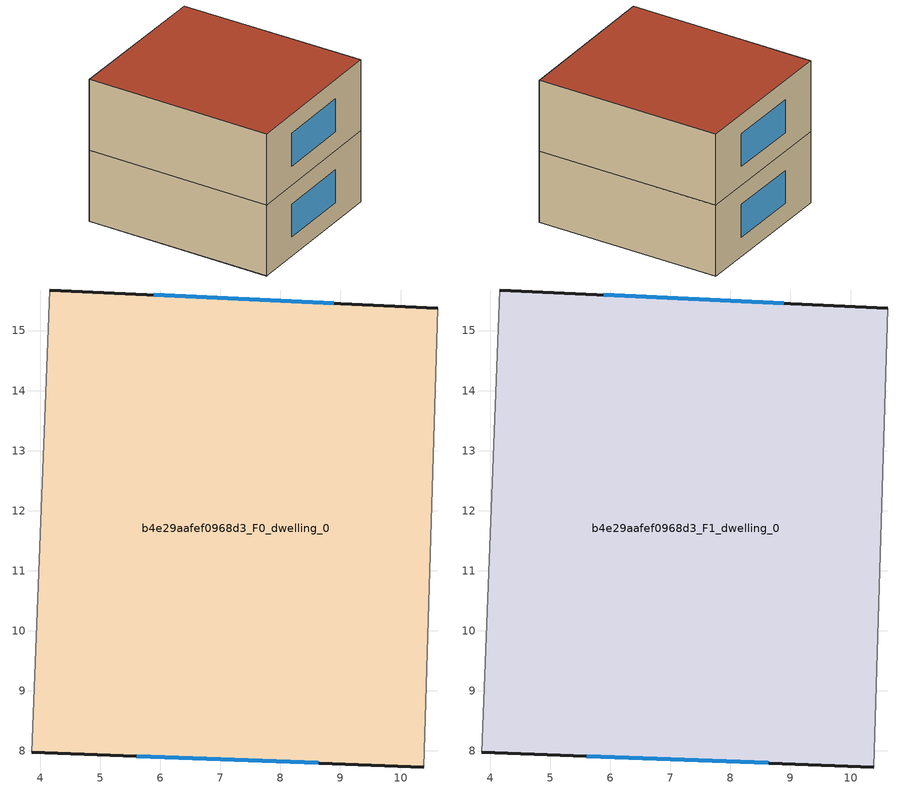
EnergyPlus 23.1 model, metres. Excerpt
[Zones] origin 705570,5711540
b4e29aafef0968d3_F0_dwelling_0
 floor ground (EU_floor_Construction): 10.62,15.37 10.38,7.73 3.86,7.98 4.16,15.68 z0
 wall outside (EU_wall_Construction): 10.62,15.37 4.16,15.68 / 3.86,7.98 10.38,7.73 z0:3
 wall adiabatic (EU_wall_Construction): 10.38,7.73 10.62,15.37 / 4.16,15.68 3.86,7.98 z0:3
 window (EU_Window_Construction): 8.89,15.45 5.89,15.59 / 5.61,7.91 8.63,7.8 z0.81:2.19
b4e29aafef0968d3_F1_dwelling_0
 floor to b4e29aafef0968d3_F0_dwelling_0 (EU_floor_Construction): 10.62,15.37 10.38,7.73 3.86,7.98 4.16,15.68 z3
 wall outside (EU_wall_Construction): 10.62,15.37 4.16,15.68 / 3.86,7.98 10.38,7.73 z3:6
 wall adiabatic (EU_wall_Construction): 10.38,7.73 10.62,15.37 / 4.16,15.68 3.86,7.98 z3:6
 window (EU_Window_Construction): 8.89,15.45 5.89,15.59 / 5.61,7.91 8.63,7.8 z3.81:5.19
 roof outside (EU_roof_Construction): 10.38,7.73 10.62,15.37 4.16,15.68 3.86,7.98 z6
shading: 4.16,15.68 3.86,7.98 z0:6
[Building]
EU S2 Campaign: North Axis=0; Terrain=City; Solar Distribution=FullExterior
[Site:Location]
London: Latitude=51.5; Longitude=-0.5; Time Zone=0; Elevation=25
[SizingPeriod:WeatherFileDays]
AnnualSizingPeriod: Begin Month=1; Begin Day of Month=1; End Month=12; End Day of Month=31; Day of Week for Start Day=Monday; Use Weather File Daylight Saving Period=No; Use Weather File Rain and Snow Indicators=No
[MATERIAL]
EU_InternalMass_Material: Roughness=MediumRough; Thickness=0.1; Conductivity=1; Density=1800; Specific Heat=900; Thermal Absorptance=0.9; Solar Absorptance=0.7; Visible Absorptance=0.7
[MATERIAL:NOMASS] Roughness=MediumRough; Thermal Absorptance=0.9; Solar Absorptance=0.7; Visible Absorptance=0.7
Name | Thermal Resistance
EU_wall_NoMass | 0.735294
EU_roof_NoMass | 0.520833
EU_floor_NoMass | 1.81159
[WINDOWMATERIAL:SIMPLEGLAZINGSYSTEM]
EU_Window_SimpleGlazing: UFactor=3.92; Solar Heat Gain Coefficient=0.85; Visible Transmittance=0.85
[CONSTRUCTION]
EU_wall_Construction: EU_wall_NoMass
EU_roof_Construction: EU_roof_NoMass
EU_floor_Construction: EU_floor_NoMass
EU_Window_Construction: EU_Window_SimpleGlazing
EU_InternalMass_Construction: EU_InternalMass_Material
[ZONE] Type=1; Multiplier=1; Ceiling Height=autocalculate; Floor Area=autocalculate; Part of Total Floor Area=Yes
Name | Volume
b4e29aafef0968d3_F0_dwelling_0 | 149.662
b4e29aafef0968d3_F1_dwelling_0 | 149.661
[INTERNALMASS] Construction=EU_InternalMass_Construction; Surface Area=49.8873
Name | Zone or ZoneList
b4e29aafef0968d3_F0_dwelling_0_EU_InternalMass | b4e29aafef0968d3_F0_dwelling_0
b4e29aafef0968d3_F1_dwelling_0_EU_InternalMass | b4e29aafef0968d3_F1_dwelling_0
[OTHEREQUIPMENT] Fuel Type=Electricity; Design Level Calculation Method=Watts/Area; Power per Zone Floor Area=1; Fraction Latent=0; Fraction Radiant=0; Fraction Lost=0; Carbon Dioxide Generation Rate=0; EndUse Subcategory=EU_Step8_InternalGains
Name | Zone or ZoneList or Space or SpaceList | Schedule
EU_Step8_InternalGain_b4e29aafef0968d3_F0_dwelling_0_f000 | b4e29aafef0968d3_F0_dwelling_0 | EU_Step8_GainSchedule_b4e29aafef0968d3_F0_dwelling_0_f000
EU_Step8_InternalGain_b4e29aafef0968d3_F1_dwelling_0_f000 | b4e29aafef0968d3_F1_dwelling_0 | EU_Step8_GainSchedule_b4e29aafef0968d3_F1_dwelling_0_f000
[ZONEVENTILATION:DESIGNFLOWRATE] Schedule=EU_AlwaysOn; Design Flow Rate Calculation Method=AirChanges/Hour; Air Changes per Hour=0.48; Ventilation Type=Natural; Fan Pressure Rise=0; Fan Total Efficiency=1; Constant Term Coefficient=1; Temperature Term Coefficient=0; Velocity Term Coefficient=0; Velocity Squared Term Coefficient=0; Minimum Indoor Temperature=-100; Maximum Indoor Temperature=100; Delta Temperature=-100; Minimum Outdoor Temperature=-100; Maximum Outdoor Temperature=100; Maximum Wind Speed=40
Name | Zone or ZoneList or Space or SpaceList
EU_ConstantAir_b4e29aafef0968d3_F0_dwelling_0 | b4e29aafef0968d3_F0_dwelling_0
EU_ConstantAir_b4e29aafef0968d3_F1_dwelling_0 | b4e29aafef0968d3_F1_dwelling_0
[HVACTEMPLATE:THERMOSTAT] Constant Heating Setpoint=20; Constant Cooling Setpoint=50
EU_HeatOnly_b4e29aafef0968d3_F0_dwelling_0; EU_HeatOnly_b4e29aafef0968d3_F1_dwelling_0
[HVACTEMPLATE:ZONE:IDEALLOADSAIRSYSTEM] System Availability Schedule=EU_AlwaysOn; Maximum Heating Supply Air Temperature=50; Minimum Cooling Supply Air Temperature=13; Maximum Heating Supply Air Humidity Ratio=0.0156; Minimum Cooling Supply Air Humidity Ratio=0.0077; Heating Limit=NoLimit; Cooling Limit=NoLimit; Heating Availability Schedule=EU_AlwaysOn; Cooling Availability Schedule=EU_CoolingOff; Dehumidification Control Type=ConstantSensibleHeatRatio; Cooling Sensible Heat Ratio=0.7; Dehumidification Setpoint=60; Humidification Control Type=None; Humidification Setpoint=30; Outdoor Air Method=None; Outdoor Air Flow Rate per Person=0.00944; Outdoor Air Flow Rate per Zone Floor Area=0; Outdoor Air Flow Rate per Zone=0; Demand Controlled Ventilation Type=None; Outdoor Air Economizer Type=NoEconomizer; Heat Recovery Type=None; Sensible Heat Recovery Effectiveness=0.7; Latent Heat Recovery Effectiveness=0.65
Name | Template Thermostat
b4e29aafef0968d3_F0_dwelling_0 | EU_HeatOnly_b4e29aafef0968d3_F0_dwelling_0
b4e29aafef0968d3_F1_dwelling_0 | EU_HeatOnly_b4e29aafef0968d3_F1_dwelling_0
[SIZING:ZONE] Zone Cooling Design Supply Air Temperature Input Method=SupplyAirTemperature; Zone Cooling Design Supply Air Temperature=13; Zone Heating Design Supply Air Temperature Input Method=SupplyAirTemperature; Zone Heating Design Supply Air Temperature=50; Zone Cooling Design Supply Air Humidity Ratio=0.008; Zone Heating Design Supply Air Humidity Ratio=0.008; Cooling Design Air Flow Method=DesignDay; Cooling Design Air Flow Rate=0; Cooling Minimum Air Flow per Zone Floor Area=0.000762; Cooling Minimum Air Flow=0; Cooling Minimum Air Flow Fraction=0.2; Heating Design Air Flow Method=DesignDay; Heating Design Air Flow Rate=0; Heating Maximum Air Flow per Zone Floor Area=0.002032; Heating Maximum Air Flow=0.141576; Heating Maximum Air Flow Fraction=0.3; Account for Dedicated Outdoor Air System=No; Dedicated Outdoor Air System Control Strategy=NeutralSupplyAir; Dedicated Outdoor Air Low Setpoint Temperature for Design=autosize; Dedicated Outdoor Air High Setpoint Temperature for Design=autosize; Zone Load Sizing Method=Sensible Load Only No Latent Load; Zone Latent Cooling Design Supply Air Humidity Ratio Input Method=HumidityRatioDifference; Zone Cooling Design Supply Air Humidity Ratio Difference=0.005; Zone Latent Heating Design Supply Air Humidity Ratio Input Method=HumidityRatioDifference; Zone Humidification Design Supply Air Humidity Ratio Difference=0.005
b4e29aafef0968d3_F0_dwelling_0; b4e29aafef0968d3_F1_dwelling_0
[SCHEDULE:CONSTANT]
Name | Hourly Value
EU_AlwaysOn | 1
EU_CoolingOff | 0
[SCHEDULE:FILE] Column Number=1; Rows to Skip at Top=0; Number of Hours of Data=8760; Column Separator=Comma; Interpolate to Timestep=No; Minutes per Item=60; Adjust Schedule for Daylight Savings=Yes
Name | File
EU_Step8_GainSchedule_b4e29aafef0968d3_F0_dwelling_0_f000 | ../../schedules/b4e29aafef0968d3/b4e29aafef0968d3_F0_dwelling_0_f000_gain.csv
EU_Step8_GainSchedule_b4e29aafef0968d3_F1_dwelling_0_f000 | ../../schedules/b4e29aafef0968d3/b4e29aafef0968d3_F1_dwelling_0_f000_gain.csv
